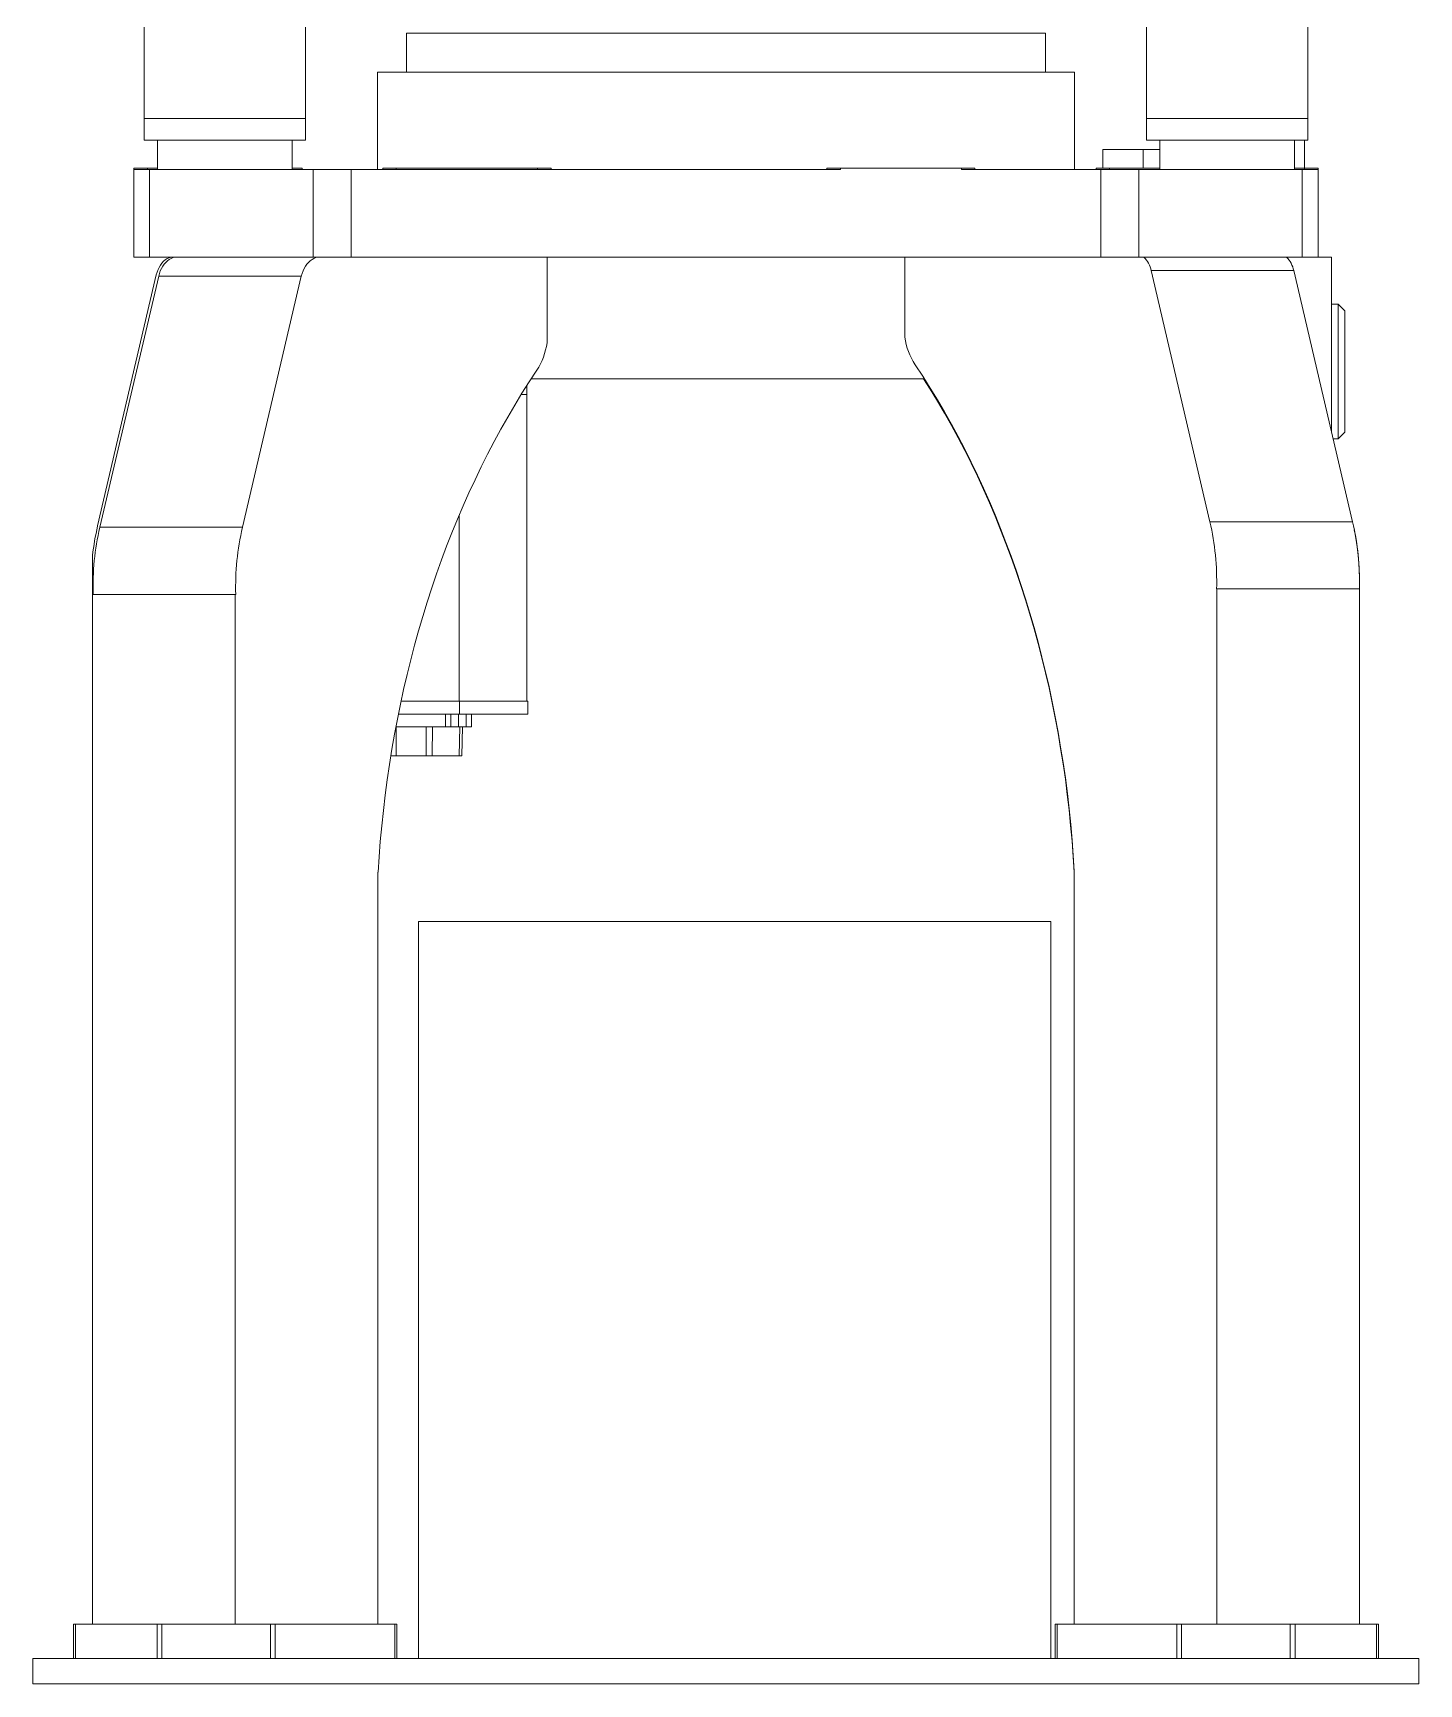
# Model space of a CAD drawing. Header units: millimetres. Extents: x 419 to 13500, y 498 to 10404.
# Drawn here: x 8766 to 9796, y 4586 to 5813 of the extents above; entities that cross this region are included whole.
import ezdxf

# ---------------------------------------------------------------- set-up
doc = ezdxf.new("R2010")
doc.units = ezdxf.units.MM
doc.header["$LTSCALE"] = 50

msp = doc.modelspace()

# ---------------------------------------------------------------- linework, layer by layer
at = {"color": 7, "linetype": 'Continuous', "lineweight": 15}
for p, q in [((8848.2, 5817.4), (8848.2, 5749.4)), ((8968.2, 5817.4), (8968.2, 5749.4)), ((9593.2, 5817.4), (9593.2, 5749.4)), ((9713.2, 5817.4), (9713.2, 5749.4)), ((9043.2, 5812.9), (9043.2, 5783.9)), ((9043.2, 5812.9), (9518.2, 5812.9)), ((9518.2, 5783.9), (9518.2, 5812.9)), ((9021.7, 5783.9), (9021.7, 5711.4)), ((9021.7, 5783.9), (9539.7, 5783.9)), ((9539.7, 5711.4), (9539.7, 5783.9)), ((8968.2, 5749.4), (8848.2, 5749.4)), ((8848.2, 5749.4), (8848.2, 5733.4)), ((8968.2, 5749.4), (8968.2, 5733.4)), ((9713.2, 5749.4), (9593.2, 5749.4)), ((9593.2, 5749.4), (9593.2, 5733.4)), ((9713.2, 5749.4), (9713.2, 5733.4)), ((8968.2, 5733.4), (8848.2, 5733.4)), ((8858.2, 5711.4), (8858.2, 5733.4)), ((8958.2, 5711.4), (8958.2, 5733.4)), ((9713.2, 5733.4), (9593.2, 5733.4)), ((9603.2, 5711.4), (9603.2, 5733.4)), ((9703.2, 5711.4), (9703.2, 5733.4)), ((9710.7, 5733.4), (9710.7, 5712.4)), ((9560.7, 5712.4), (9560.7, 5726.4)), ((9560.7, 5726.4), (9590.7, 5726.4)), ((9590.7, 5726.4), (9603.2, 5726.4)), ((9590.7, 5712.4), (9590.7, 5726.4)), ((8840.7, 5712.4), (8850.7, 5712.4)), ((8840.7, 5712.4), (8840.7, 5711.4)), ((8840.7, 5711.4), (8840.7, 5646.4)), ((8840.7, 5711.4), (8852.4, 5711.4)), ((8850.7, 5712.4), (8850.7, 5711.4)), ((8858.2, 5712.4), (8850.7, 5712.4)), ((8852.4, 5711.4), (8852.4, 5646.4)), ((8852.4, 5711.4), (8858.2, 5711.4)), ((8958.2, 5711.4), (8858.2, 5711.4)), ((8958.2, 5712.4), (8965.7, 5712.4)), ((8958.2, 5711.4), (8973.9, 5711.4)), ((8965.7, 5712.4), (8965.7, 5711.4)), ((8973.9, 5711.4), (8973.9, 5646.4)), ((8973.9, 5711.4), (9002.2, 5711.4)), ((9002.2, 5711.4), (9002.2, 5646.4)), ((9002.2, 5711.4), (9365.7, 5711.4)), ((9025.7, 5712.4), (9025.7, 5711.4)), ((9025.7, 5712.4), (9035.7, 5712.4)), ((9035.7, 5712.4), (9035.7, 5711.4)), ((9140.7, 5712.4), (9035.7, 5712.4)), ((9140.7, 5712.4), (9140.7, 5711.4)), ((9140.7, 5712.4), (9150.7, 5712.4)), ((9150.7, 5712.4), (9150.7, 5711.4)), ((9355.7, 5712.4), (9355.7, 5711.4)), ((9355.7, 5712.4), (9365.7, 5712.4)), ((9365.7, 5712.4), (9365.7, 5711.4)), ((9365.7, 5712.4), (9455.7, 5712.4)), ((9455.7, 5712.4), (9455.7, 5711.4)), ((9455.7, 5712.4), (9465.7, 5712.4)), ((9455.7, 5711.4), (9559.2, 5711.4)), ((9465.7, 5712.4), (9465.7, 5711.4)), ((9555.7, 5712.4), (9555.7, 5711.4)), ((9555.7, 5712.4), (9565.7, 5712.4)), ((9559.2, 5711.4), (9559.2, 5646.4)), ((9559.2, 5711.4), (9587.5, 5711.4)), ((9565.7, 5712.4), (9565.7, 5711.4)), ((9603.2, 5712.4), (9565.7, 5712.4)), ((9587.5, 5711.4), (9587.5, 5646.4)), ((9587.5, 5711.4), (9603.2, 5711.4)), ((9703.2, 5711.4), (9603.2, 5711.4)), ((9710.7, 5712.4), (9703.2, 5712.4)), ((9703.2, 5711.4), (9709, 5711.4)), ((9709, 5711.4), (9709, 5646.4)), ((9709, 5711.4), (9720.7, 5711.4)), ((9710.7, 5712.4), (9710.7, 5711.4)), ((9710.7, 5712.4), (9720.7, 5712.4)), ((9720.7, 5712.4), (9720.7, 5711.4)), ((9720.7, 5711.4), (9720.7, 5646.4)), ((8840.7, 5646.4), (8852.4, 5646.4)), ((8852.4, 5646.4), (8872.9, 5646.4)), ((8979, 5646.4), (8872.9, 5646.4)), ((8979, 5646.4), (8997.1, 5646.4)), ((8997.1, 5646.4), (9002.2, 5646.4)), ((9002.2, 5646.4), (9559.2, 5646.4)), ((9147.7, 5646.4), (9147.7, 5582.8)), ((9413.7, 5586.9), (9413.7, 5646.4)), ((9559.2, 5646.4), (9564.3, 5646.4)), ((9564.3, 5646.4), (9591.3, 5646.4)), ((9591.3, 5646.4), (9697.3, 5646.4)), ((9697.3, 5646.4), (9709, 5646.4)), ((9709, 5646.4), (9720.7, 5646.4)), ((9730.7, 5646.4), (9720.7, 5646.4)), ((9730.7, 5516.7), (9730.7, 5646.4)), ((8813.6, 5446.6), (8857.3, 5633.2)), ((8815.4, 5445.6), (8859.1, 5632.3)), ((8859.1, 5632.3), (8965.1, 5632.3)), ((8921.4, 5445.6), (8965.1, 5632.3)), ((9640.3, 5449.7), (9596.6, 5636.4)), ((9596.6, 5636.4), (9702.7, 5636.4)), ((9746.4, 5449.7), (9702.7, 5636.4)), ((9735.7, 5611.4), (9730.7, 5611.4)), ((9735.7, 5511.4), (9735.7, 5611.4)), ((9735.7, 5611.4), (9740.7, 5606.4)), ((9740.7, 5606.4), (9740.7, 5516.4)), ((9132.7, 5544.4), (9132.7, 5551)), ((9428.2, 5555.9), (9135.9, 5555.9)), ((9132.7, 5544.4), (9128.6, 5544.4)), ((9132.7, 5316.5), (9132.7, 5544.4)), ((9735.7, 5511.4), (9732, 5511.4)), ((9735.7, 5511.4), (9740.7, 5516.4)), ((9082.3, 5316.5), (9082.3, 5454.6)), ((9640.3, 5449.7), (9746.4, 5449.7)), ((8815.4, 5445.6), (8921.4, 5445.6)), ((8809.9, 5424.7), (8809.9, 5395.7)), ((9645.5, 5399.8), (9645.3, 5399.8)), ((9645.5, 5399.8), (9645.5, 4630.4)), ((9751.6, 5399.8), (9645.5, 5399.8)), ((9751.6, 5409.8), (9751.6, 5399.8)), ((9751.6, 5399.8), (9751.6, 4630.4)), ((8809.9, 5395.7), (8809.9, 4630.4)), ((8915.9, 5395.7), (8809.9, 5395.7)), ((8915.9, 5395.7), (8915.9, 4630.4)), ((8915.9, 5395.7), (8916.4, 5395.7)), ((9082.7, 5316.5), (9039.2, 5316.5)), ((9082.7, 5306.8), (9082.7, 5316.5)), ((9133.5, 5316.5), (9082.7, 5316.5)), ((9133.5, 5306.8), (9133.5, 5316.5)), ((9082.7, 5306.8), (9037.2, 5306.8)), ((9072.2, 5297.4), (9072.2, 5306.8)), ((9076.2, 5297.4), (9076.2, 5306.8)), ((9081.8, 5297.4), (9081.8, 5306.8)), ((9133.5, 5306.8), (9082.7, 5306.8)), ((9087.7, 5297.4), (9087.7, 5306.8)), ((9091.7, 5297.4), (9091.7, 5306.8)), ((9072.2, 5297.4), (9035.4, 5297.4)), ((9035.7, 5275.7), (9035.7, 5297.4)), ((9057.8, 5275.7), (9057.8, 5297.4)), ((9062.4, 5275.7), (9062.7, 5297.4)), ((9076.2, 5297.4), (9072.2, 5297.4)), ((9081.8, 5297.4), (9076.2, 5297.4)), ((9087.7, 5297.4), (9081.8, 5297.4)), ((9082.5, 5275.7), (9082.8, 5297.4)), ((9084.5, 5275.7), (9084.9, 5297.4)), ((9091.7, 5297.4), (9087.7, 5297.4)), ((9035.7, 5275.7), (9031.6, 5275.7)), ((9057.8, 5275.7), (9035.7, 5275.7)), ((9062.4, 5275.7), (9057.8, 5275.7)), ((9082.5, 5275.7), (9062.4, 5275.7)), ((9084.5, 5275.7), (9082.5, 5275.7)), ((9022.2, 5189.2), (9022, 5189.2)), ((9022, 5189.2), (9022, 4630.4)), ((9539.4, 5190), (9539.4, 4630.4)), ((9539.4, 5189.2), (9539.4, 5189.2)), ((9052.1, 5152.6), (9052.1, 4605)), ((9052.1, 5152.6), (9522, 5152.6)), ((9522, 5152.6), (9522, 4605)), ((8795.7, 4630.4), (8795.7, 4605)), ((8795.7, 4630.4), (8797.2, 4630.4)), ((8797.2, 4630.4), (8797.2, 4605)), ((8797.2, 4630.4), (8857.9, 4630.4)), ((8857.9, 4630.4), (8857.9, 4605)), ((8857.9, 4630.4), (8861.5, 4630.4)), ((8861.5, 4630.4), (8861.5, 4605)), ((8861.5, 4630.4), (8942.1, 4630.4)), ((8942.1, 4630.4), (8942.1, 4605)), ((8942.1, 4630.4), (8945.7, 4630.4)), ((8945.7, 4630.4), (8945.7, 4605)), ((8945.7, 4630.4), (9034.6, 4630.4)), ((9034.6, 4630.4), (9034.6, 4605)), ((9034.6, 4630.4), (9036.1, 4630.4)), ((9036.1, 4630.4), (9036.1, 4605)), ((9525.3, 4630.4), (9525.3, 4605)), ((9525.3, 4630.4), (9526.8, 4630.4)), ((9526.8, 4630.4), (9526.8, 4605)), ((9526.8, 4630.4), (9615.7, 4630.4)), ((9615.7, 4630.4), (9615.7, 4605)), ((9615.7, 4630.4), (9619.3, 4630.4)), ((9619.3, 4630.4), (9619.3, 4605)), ((9619.3, 4630.4), (9700, 4630.4)), ((9700, 4630.4), (9700, 4605)), ((9700, 4630.4), (9703.6, 4630.4)), ((9703.6, 4630.4), (9703.6, 4605)), ((9703.6, 4630.4), (9764.2, 4630.4)), ((9764.2, 4630.4), (9764.2, 4605)), ((9764.2, 4630.4), (9765.7, 4630.4)), ((9765.7, 4630.4), (9765.7, 4605)), ((8765.7, 4605), (8765.7, 4586)), ((8765.7, 4605), (9795.7, 4605)), ((9795.7, 4605), (9795.7, 4586)), ((8765.7, 4586), (9795.7, 4586))]:
    msp.add_line(p, q, dxfattribs=at)
at = {"color": 7, "linetype": 'Continuous', "lineweight": 15, "flags": 128}
for points in [[(8857.3, 5633.2), (8857.9, 5635.2), (8858.6, 5637.1), (8859.4, 5638.8), (8860.4, 5640.5), (8861.5, 5642), (8862.7, 5643.3), (8864, 5644.4), (8865.4, 5645.3), (8866.8, 5645.9), (8868.3, 5646.4)], [(8859.1, 5632.3), (8859.6, 5634.3), (8860.3, 5636.2), (8861.1, 5638), (8862.1, 5639.6), (8863.2, 5641.2), (8864.4, 5642.5), (8865.6, 5643.7), (8867, 5644.6), (8868.4, 5645.4), (8869.9, 5646), (8871.4, 5646.3), (8872.9, 5646.4)], [(8965.1, 5632.3), (8965.7, 5634.3), (8966.4, 5636.2), (8967.2, 5638), (8968.2, 5639.6), (8969.3, 5641.2), (8970.4, 5642.5), (8971.7, 5643.7), (8973.1, 5644.6), (8974.5, 5645.4), (8976, 5646), (8977.5, 5646.3), (8979, 5646.4)], [(9140.1, 5562.3), (9134.5, 5553.8), (9129.1, 5545.2), (9123.7, 5536.4), (9118.5, 5527.5), (9113.4, 5518.5), (9108.4, 5509.3), (9103.5, 5500), (9098.8, 5490.6), (9094.2, 5481), (9089.7, 5471.3), (9085.3, 5461.6), (9081.1, 5451.6), (9077, 5441.6), (9073.1, 5431.5), (9069.2, 5421.3), (9065.6, 5410.9), (9062, 5400.5), (9058.6, 5390), (9055.3, 5379.4), (9052.2, 5368.7), (9049.2, 5357.9), (9046.4, 5347.1), (9043.7, 5336.1), (9041.1, 5325.1), (9038.7, 5314.1), (9036.5, 5303), (9034.4, 5291.8), (9032.4, 5280.6), (9030.6, 5269.3), (9028.9, 5257.9), (9027.4, 5246.6), (9026.1, 5235.2), (9024.9, 5223.7), (9023.8, 5212.2), (9022.9, 5200.7), (9022.2, 5189.2)], [(9421.3, 5566.4), (9427, 5557.8), (9432.5, 5549.1), (9437.8, 5540.3), (9443.1, 5531.3), (9448.3, 5522.2), (9453.3, 5513), (9458.2, 5503.6), (9462.9, 5494.1), (9467.6, 5484.4), (9472.1, 5474.6), (9476.5, 5464.8), (9480.7, 5454.8), (9484.8, 5444.7), (9488.8, 5434.4), (9492.6, 5424.1), (9496.3, 5413.7), (9499.9, 5403.2), (9503.3, 5392.5), (9506.6, 5381.8), (9509.7, 5371.1), (9512.7, 5360.2), (9515.5, 5349.2), (9518.2, 5338.2), (9520.8, 5327.1), (9523.2, 5315.9), (9525.4, 5304.7), (9527.5, 5293.4), (9529.4, 5282.1), (9531.2, 5270.7), (9532.9, 5259.3), (9534.4, 5247.8), (9535.7, 5236.3), (9536.9, 5224.8), (9537.9, 5213.2), (9538.7, 5201.6), (9539.4, 5190)], [(9427.6, 5555.9), (9432.5, 5548.2), (9437.8, 5539.4), (9443.1, 5530.4), (9448.2, 5521.3), (9453.3, 5512), (9458.2, 5502.7), (9462.9, 5493.2), (9467.6, 5483.5), (9472.1, 5473.8), (9476.5, 5463.9), (9480.7, 5453.9), (9484.8, 5443.8), (9488.8, 5433.6), (9492.6, 5423.2), (9496.3, 5412.8), (9499.9, 5402.3), (9503.3, 5391.7), (9506.6, 5381), (9509.7, 5370.2), (9512.7, 5359.3), (9515.5, 5348.4), (9518.2, 5337.4), (9520.8, 5326.3), (9523.1, 5315.1), (9525.4, 5303.9), (9527.5, 5292.6), (9529.4, 5281.3), (9531.2, 5269.9), (9532.9, 5258.5), (9534.3, 5247), (9535.7, 5235.5), (9536.8, 5224), (9537.9, 5212.4), (9538.7, 5200.8), (9539.4, 5189.2)]]:
    msp.add_lwpolyline(points, dxfattribs=at)
at = {"color": 7, "linetype": 'Continuous', "lineweight": 15}
for centre, radius, start, end in [((9576.7, 5632.2), 20.4, 11.8347, 44.2718), ((9682.7, 5632.2), 20.4, 11.8347, 44.2718), ((9097.8, 5589.7), 50.4, 327.0682, 352.1483), ((9463.6, 5593.8), 50.4, 187.8517, 212.9318), ((9449.3, 5405.4), 196.1, 358.3577, 13.0635), ((9555.4, 5405.4), 196.1, 358.3577, 13.0635), ((9000.1, 5403), 191.4, 166.8573, 173.498), ((9006.4, 5401.3), 196.1, 166.9365, 181.6423), ((9112.4, 5401.3), 196.1, 166.9365, 181.6423), ((9555.6, 5404.6), 196, 1.5353, 11.5173)]:
    msp.add_arc(centre, radius, start, end, dxfattribs=at)

doc.saveas('drawing.dxf')
